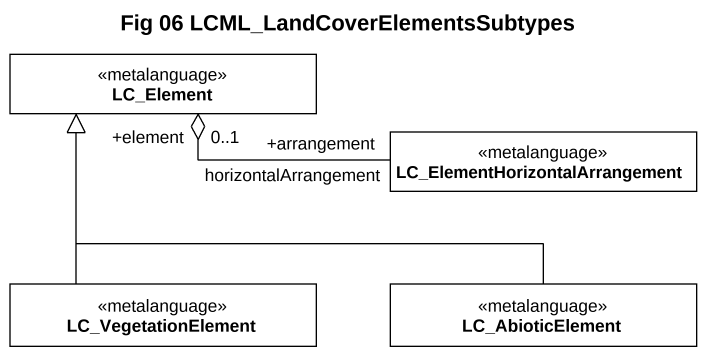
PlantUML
@startuml
title Fig 06 LCML_LandCoverElementsSubtypes
hide circle
hide empty members
class LC_Element <<metalanguage>> #FFFFFF
class "LC_ElementHorizontalArrangement" as LC_ElementHorizontalArrangem <<metalanguage>> #FFFFFF
class LC_VegetationElement <<metalanguage>> #FFFFFF
class LC_AbioticElement <<metalanguage>> #FFFFFF
LC_ElementHorizontalArrangem "+arrangement" -left-o "+element\n0..1" LC_Element : horizontalArrangement
LC_VegetationElement -up-|> LC_Element
LC_AbioticElement -up-|> LC_Element
@enduml
